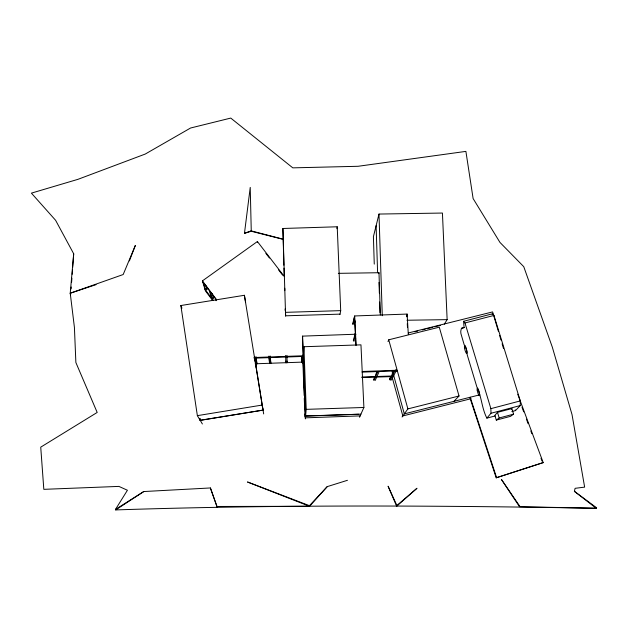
<?xml version="1.0" encoding="UTF-8"?>
<svg xmlns="http://www.w3.org/2000/svg" width="628" height="628" viewBox="0 0 628 628"><rect width="100%" height="100%" fill="white"/><g stroke="black" fill="none" stroke-linecap="round" stroke-linejoin="round"><path stroke-width="0.94" d="M511.82 411.552L515.51 410.579L520.259 405.555L520.29 400.915L493.953 315.437L492.768 313.906L492.124 314.416M301.73 356.775L301.589 362.128L302.837 362.089L303.112 354.828L303.002 356.735M301.589 362.128L301.88 356.461L303.167 356.421M302.892 358.635L302.837 362.089M302.908 359.224L302.947 363.306L302.767 358.557L303.575 380.89M254.089 358.18L303.355 356.414L303.928 346.719L360.959 344.851L363.895 407.478L359.538 417.259M71.105 288.927L71.247 286.98M71.608 282.098L71.898 278.196M72.189 274.287L72.542 269.412M72.691 267.457L73.696 253.791L55.609 220.302L31.4 193.134L77.951 179.333L145.225 154.064L190.582 128.01L230.759 118.08L292.805 167.857L358.078 166.287L465.898 151.387L473.12 198.574L499.943 242.392L523.752 266.672L552.295 347.072L572.022 414.566L584.637 487.124L575.099 488.317L574.4 491.339L596.239 508.272L596.6 507.785L574.4 491.339M519.921 506.451L501.442 479.47L519.505 506.702L596.239 508.272C436.083 505.422 275.794 504.598 115.678 509.92L115.481 509.418L127.429 490.248L118.896 486.402L43.819 489.338L40.734 447.16L97.183 412.447L75.87 362.505L74.418 327.4L70.234 293.221L73.696 253.791M360.927 414.158L305.585 415.956L306.213 409.354L303.928 346.719M305.326 418.884L303.395 355.762L253.979 357.536M244.465 233.31L251.192 230.869L251.263 231.261L244.465 233.31L250.234 187.395L251.263 231.261L283.197 239.362M336.961 228.71L337.22 226.779L282.906 228.482L283.872 265.22M339.96 314.479L340.698 310.632L337.22 226.779M444.302 324.213L447.136 319.636L442.434 213.049L378.99 214.054L373.409 236.67L374.264 264.105M352.685 323.922L354.671 315.955L407.117 314.071L408.318 334.591M352.983 324.598L354.482 316.74M354.263 324.558L355.181 320.986M353.336 340.502L355.291 333.28L355.37 334.912L353.65 341.185M354.938 341.137L355.684 338.445M378.731 273.612L378.99 272.725L338.343 273.345M396.661 506.223L396.88 505.493L416.984 488.262L396.661 506.223L388.088 486.213L396.88 505.493M129.399 260.895L135.35 245.43L123.182 274.53L70.234 293.221L70.674 294.783M210.404 487.956L217.107 506.953L210.404 487.956L143.788 491.543L115.481 509.418M387.986 341.554L388.732 339.803L439.27 327.18L459.037 395.993L453.911 401.355M373.472 379.814L374.626 377.122M375.403 375.332L376.949 371.745M373.935 380.497L377.797 371.603L379.124 371.556L375.199 380.458M406.85 316.481L407.117 314.071M389.58 379.351L390.859 376.863M391.715 375.199L393.842 371.054M390.09 380.097L394.776 371.038L396.111 370.999L396.025 369.35M391.354 380.058L396.111 370.999M402.069 417L407.886 408.899L459.037 395.993M464.43 327.471L461.439 328.358L460.771 331.058A11.139 2.198 75 0 0 460.928 333.625L464.186 344.811L465.442 346.083L466.965 351.138L467.177 354.734L476.888 387.005C481.652 396.511 481.731 408.326 486.881 418.122L490.978 413.263L520.259 405.555M497.486 412.361L494.864 415.375L496.301 420.101L510.486 416.356L513.571 414.174L511.859 408.577L497.486 412.361L499.189 417.965L496.301 420.101M347.449 480.302L327.227 486.629L309.533 506.294L217.304 506.466M511.325 409.158L511.859 408.577M309.447 505.673L247.471 481.974L309.533 506.294L309.447 505.673L327.227 486.629M212.193 293.464L213.481 298.025L212.217 298.936L210.129 291.651M212.421 300.176L205.442 290.897L202.412 280.889L257.401 241.521L284.374 276.595M207.342 287.561L204.956 289.28L213.143 300.168M205.819 285.575L206.934 289.335L205.678 290.238L203.417 282.733M115.678 509.92L143.788 491.543M496.599 477.618L470.215 397.234L469.854 397.587L496.183 477.806L543.204 462.601L517.739 394.211M543.204 462.601L496.183 477.806M70.234 293.221L96.092 284.641M499.189 417.965L513.571 414.174M490.978 413.263L490.884 408.655L520.29 400.915M486.881 418.122L495.194 415.932M463.613 321.293L492.478 313.796M461.588 328.209L464.1 327.581L463.55 321.3L464.979 322.965L493.953 315.437M414.786 331.82L417.628 331.105M422.369 329.912L425.219 329.198M427.111 328.719L432.802 327.29M434.694 326.811L440.385 325.382M479.674 394.847L404.314 413.876L392.304 370.426M471.031 398.709L402.831 415.94L392.257 377.632M408.286 332.973L492.611 311.912L498.475 331.608M245.619 302.594L244.402 295.286L180.856 305.53L197.365 415.65L262.174 405.06L263.681 413.93M197.365 415.65L200.191 420.399L263.03 410.115L254.536 356.861M200.191 420.399L199.885 418.334L200.167 420.258L263.03 410.115L244.402 295.286M355.998 334.214L302.429 336.129L305.585 415.956M255.164 363.8L303.026 362.089M362.23 371.493L396.904 370.253M362.097 372.114L397.304 370.858M305.593 416.121L358.682 414.229M360.15 415.893L305.428 417.84L302.994 356.288M361.956 376.988L393.513 375.952L391.966 370.371M361.83 377.569L393.199 376.541L392.178 372.836M286.965 356.359L287.098 362.654L285.85 362.694L285.716 357.042L287.004 357.002L286.949 355.409M268.988 357.646L270.268 357.607L270.809 363.243L269.553 363.282L268.941 356.052M254.756 358.266L256.043 358.227L256.954 363.855L255.698 363.895L254.717 356.68M306.213 409.354L363.895 407.478M340.698 310.632L285.544 312.344L285.614 316.159M340.031 314.133L285.607 315.813L282.906 228.482M406.944 320.241L447.136 319.636M251.192 230.869L283.165 239.19M265.864 253.374L269.451 258.037M278.416 269.695L282.6 275.135M202.412 280.889L216.424 299.501M202.671 281.752L216.354 299.925M206.212 288.378L206.934 289.335M212.751 297.068L213.481 298.025M200.167 420.258L202.389 423.979M180.856 305.53L181.939 308.175M522.017 407.313L523.713 411.858M526.429 419.143L528.117 423.688M530.833 430.973L531.845 433.705M540.998 458.275L542.011 460.999M515.25 409.864L515.51 410.579M464.979 322.965L490.884 408.655M499.598 335.36L500.995 340.046M502.11 343.799L503.507 348.485M209.383 290.662L211.495 297.97M388.732 339.803L407.886 408.899M389.768 378.001L390.286 379.885M215.608 298.936L216.095 300.71M255.345 360.448L255.659 362.34M256.153 357.583L256.954 363.855M255.659 363.596L256.279 367.466M257.401 241.521L257.496 242.494M269.129 357.944L269.553 363.282M270.315 356.955L270.809 363.243M406.756 314.864L406.873 316.81M407.274 323.632L407.501 327.526M354.671 315.955L356.115 345.274M354.475 316.74L355.864 345M302.618 336.129L303.355 356.414M303.654 382.837L304.156 395.467M304.266 398.38L304.69 409.064M304.878 413.923L304.996 416.835M378.99 214.054L382.279 315.719M287.051 361.1L287.098 362.654M285.669 355.448L285.716 357.042M285.795 361.139L285.85 362.694M378.99 272.725L380.34 314.942M379.014 282.419L379.351 293.19M379.634 302.005L379.979 312.775M376.109 225.727L377.601 272.693M284.735 288.221L284.712 290.638M285.293 308.576L285.442 310.711M283.966 268.148L284.178 274.97M284.602 288.613L284.665 290.56M285.245 309.07L285.308 311.025M270.221 356.013L270.268 357.607M255.996 356.633L256.043 358.227M477.202 390.184A3.901 0.769 74.4 0 0 479.415 395.679A3.901 0.769 74.4 0 0 478.505 389.894A3.901 0.769 74.4 0 0 477.202 390.184M464.485 347.755A3.862 0.761 74.9 0 0 466.612 353.383A3.862 0.761 74.9 0 0 465.85 347.802A3.862 0.761 74.9 0 0 464.485 347.755"/></g></svg>
